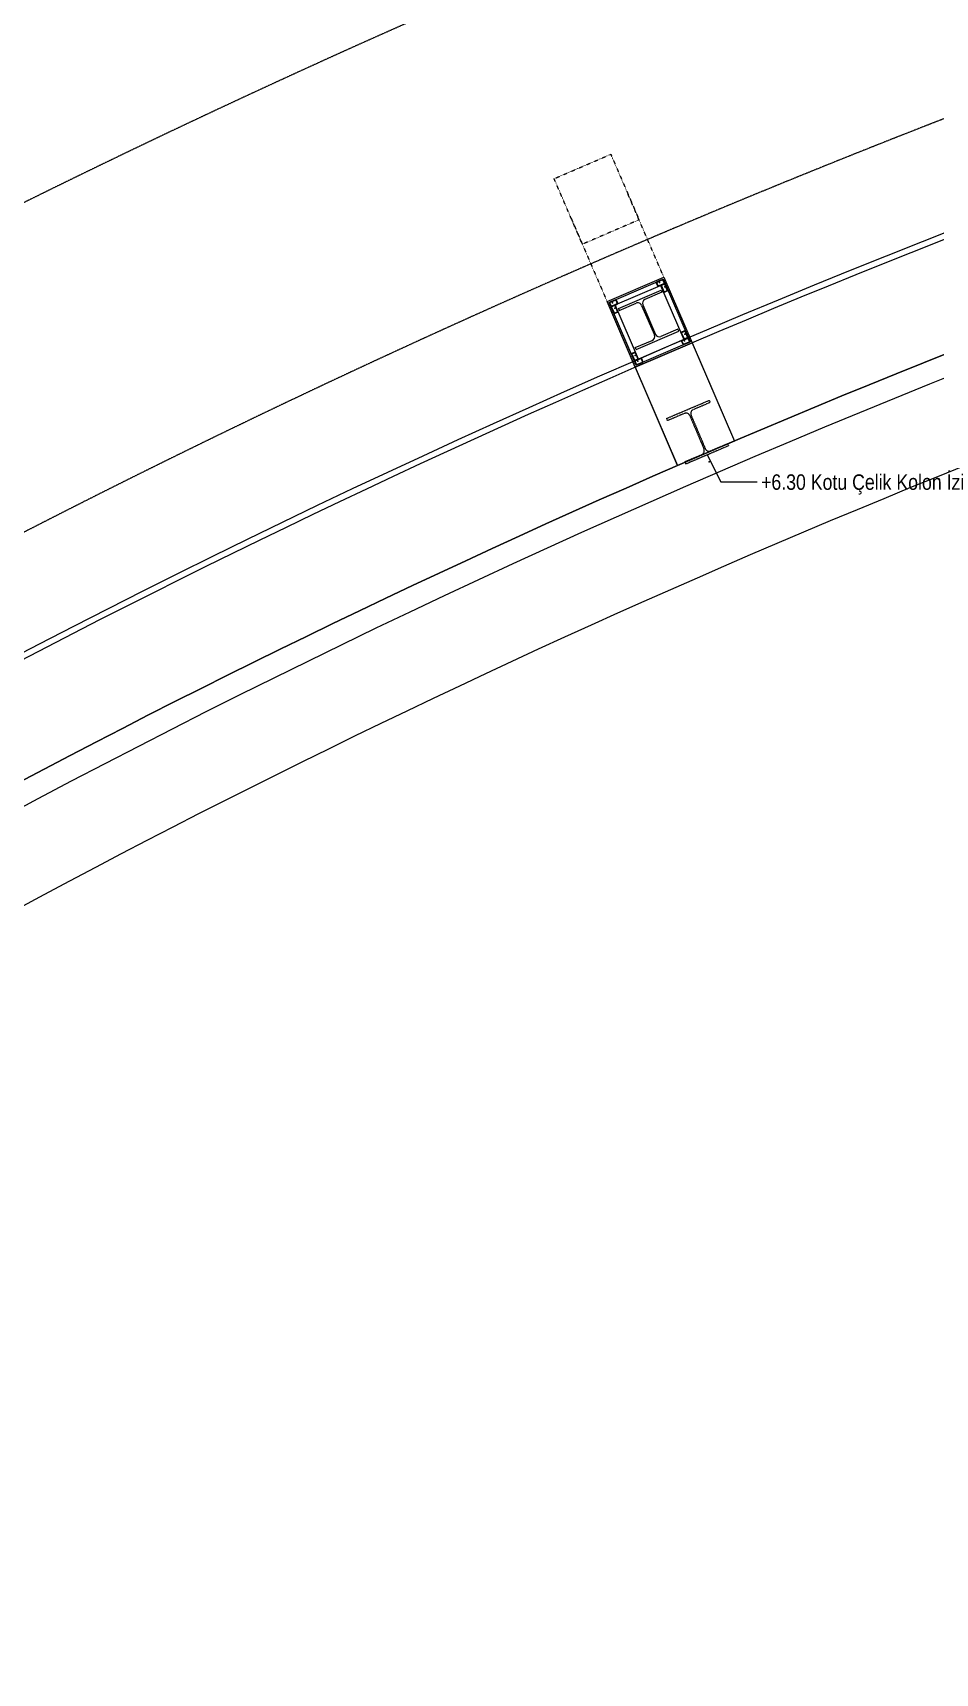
# Model space of a CAD drawing. Extents: x -2749 to 23780, y -1311 to 8245.
# Drawn here: x 7813 to 8397, y 646 to 1707 of the extents above; entities that cross this region are included whole.
import ezdxf

# ---------------------------------------------------------------- set-up
doc = ezdxf.new("R2010")
doc.units = 0
doc.header["$MEASUREMENT"] = 0
doc.linetypes.add('DOT2', pattern=[0.125, 0, -0.125])
doc.linetypes.add('HIDDEN', pattern=[0.375, 0.25, -0.125])
doc.layers.get('0').update_dxf_attribs({"color": 9, "lineweight": 9})
for name, color, linetype, lineweight in [('06D', 9, 'Continuous', 9), ('10', 9, 'Continuous', 9), ('11', 9, 'Continuous', 9), ('20', 9, 'DOT2', 9), ('21', 9, 'Continuous', 9), ('35', 9, 'Continuous', 9), ('40', 9, 'Continuous', 9), ('40B', 9, 'Continuous', 9)]:
    doc.layers.add(name, color=color, linetype=linetype, lineweight=lineweight)
doc.styles.add('MuuM_TEXT-STANDART', font='ARIALN.TTF')

# ---------------------------------------------------------------- blocks, each defined once
blk = doc.blocks.new('prf-300')
at = {"linetype": 'Continuous'}
for p, q in [((0, 29), (30, 29)), ((0, 29), (0, 27.6)), ((0, 27.6), (11.9, 27.6)), ((14.6, 24.9), (14.6, 4.1)), ((15.4, 24.9), (15.4, 4.1)), ((30, 27.6), (18.1, 27.6)), ((30, 29), (30, 27.6)), ((0, 1.4), (11.9, 1.4)), ((0, 0), (0, 1.4)), ((30, 1.4), (18.1, 1.4)), ((30, 0), (30, 1.4)), ((0, 0), (30, 0))]:
    blk.add_line(p, q, dxfattribs=at)
for centre, start, end in [((11.9, 24.9), 0, 90), ((18.1, 24.9), 90, 180), ((11.9, 4.1), 270, 0), ((18.1, 4.1), 180, 270)]:
    blk.add_arc(centre, 2.7, start, end, dxfattribs=at)
blk = doc.blocks.new('prf 3x5')
for points in [[(-2, -1.5), (2, -1.5, 0.414214), (2.5, -1), (2.5, 1, 0.414214), (2, 1.5), (-2, 1.5, 0.414214), (-2.5, 1), (-2.5, -1, 0.414214)], [(-2, -1.2), (2, -1.2, 0.414214), (2.2, -1), (2.2, 1, 0.414214), (2, 1.2), (-2, 1.2, 0.414214), (-2.2, 1), (-2.2, -1, 0.414214)]]:
    blk.add_lwpolyline(points, format="xyb", close=True)
at = {"color": 252}
blk.add_point((-0.5, 0.5), dxfattribs=at)
blk = doc.blocks.new('p-kolon-eğri-2')
at = {"layer": '06D', "linetype": 'HIDDEN', "lineweight": 0}
for p, q in [((72.8, -155.1), (100.4, -143.4)), ((101, -144.8), (90.1, -149.4)), ((100.4, -143.4), (101, -144.8)), ((73.4, -156.5), (72.8, -155.1)), ((84.3, -151.9), (73.4, -156.5)), ((87.8, -153.3), (97, -175)), ((88.6, -153), (97.8, -174.6)), ((84.6, -183.1), (95.6, -178.5)), ((112.9, -172.8), (85.3, -184.6)), ((101.4, -176), (112.3, -171.4)), ((112.3, -171.4), (112.9, -172.8)), ((85.3, -184.6), (84.6, -183.1))]:
    blk.add_line(p, q, dxfattribs=at)
at = {"layer": '06D'}
blk.add_lwpolyline([(54.6, -116.7), (39.5, -81.6), (68.9, -69), (84, -104)], close=True, dxfattribs=at)
for points in [[(89.3, -106.1), (116.8, -169.9)], [(52.5, -122), (79.8, -185.5)]]:
    blk.add_lwpolyline(points, dxfattribs=at)
at = {"layer": '06D', "linetype": 'HIDDEN', "lineweight": 0}
for centre, start, end in [((85.3, -154.4), 22.975, 112.975), ((91.1, -151.9), 112.975, 202.975), ((94.5, -176), 292.975, 22.975), ((100.3, -173.6), 202.975, 292.975)]:
    blk.add_arc(centre, 2.7, start, end, dxfattribs=at)
blk.add_point((100.4, -183.1), dxfattribs=at)
at = {"layer": '11'}
for points in [[(52.5, -122), (34.3, -79.5), (71, -63.7), (89.3, -106.1)], [(53.1, -120.6), (35.6, -80.1), (70.5, -65), (88, -105.6)]]:
    blk.add_lwpolyline(points, close=True, dxfattribs=at)
blk.add_lwpolyline([(52.5, -122), (89.3, -106.1)], dxfattribs=at)
at = {"layer": '20'}
blk.add_lwpolyline([(0, 0), (36.7, 15.8), (55, -26.6), (18.3, -42.4)], close=True, dxfattribs=at)
for points in [[(71, -63.7), (47.2, -8.6)], [(10.5, -24.4), (34.3, -79.5)]]:
    blk.add_lwpolyline(points, dxfattribs=at)
at = {"layer": '40'}
blk.add_lwpolyline([(71, -63.7), (116.8, -169.9), (79.8, -185.5), (34.3, -79.5)], close=True, dxfattribs=at)
at = {"layer": '10', "linetype": 'Continuous', "rotation": 23.31197227258336}
blk.add_blockref('prf-300', (53.1, -110.6), dxfattribs=at)
at = {"layer": '10'}
for p, rotation in [((68.8, -67.4), 23.29427194047105), ((71.3, -70.7), 293.294271940471), ((38.5, -80.5), 23.29427194047105), ((39.1, -84.5), 293.294271940471), ((84.4, -101.2), 293.294271940471), ((85.1, -105.2), 23.29427194047105), ((52.3, -115), 293.294271940471), ((54.8, -118.3), 23.29427194047105)]:
    blk.add_blockref('prf 3x5', p, dxfattribs=dict(at, rotation=rotation))
blk = doc.blocks.new('1.KAT PLANI')
at = {"layer": '20', "linetype": 'HIDDEN', "lineweight": 0}
blk.add_lwpolyline([(7497.5, 1433.2, -0.101512), (9968.7, 2228.5, -0.101512)], format="xyb", dxfattribs=at)
at = {"layer": '21'}
blk.add_lwpolyline([(8249.2, 1434.3), (8258.2, 1416.4), (8281.7, 1416.4)], dxfattribs=at)
at = {"layer": '40'}
for points in [[(7024.1, 821.2, -0.130719), (9996.9, 1970.7, -0.130719)], [(7669.5, 1227.8, -0.099521), (9997.3, 1966.8, -0.099521)], [(7737.8, 1104.5, -0.099521), (10012.6, 1826.7, -0.099521)]]:
    blk.add_lwpolyline(points, format="xyb", dxfattribs=at)
blk.add_lwpolyline([(9868.1, 347), (9774.9, 347), (9765.3, 328.2), (9765.3, 326.1), (7108.6, 326.1), (7108.6, 704.1), (7109.4, 704.1, -0.030791), (7737.8, 1104.5), (7703.1, 1167.2, -0.099521), (10004.8, 1897.9), (10012.6, 1826.7, -0.029535), (10726.4, 1862.4), (10726.4, 1862.4), (10726.4, 907.3), (10705.5, 907.3), (10705.5, 826, 0.264688)], format="xyb", close=True, dxfattribs=at)
at = {"layer": '40B'}
for points in [[(7492.8, 1179.7, -0.007125), (7647.2, 1268.1), (7703.1, 1167.2, -0.099521), (10004.8, 1897.9), (9998.8, 1953), (10003.8, 1953.5), (9973, 2235), (10477.5, 2235), (10477.5, 2372.5), (10145, 2372.5), (10145, 2365), (8530.5, 2365), (8530.5, 2825), (7900, 2825), (7900, 1845), (7900, 1837.5), (7492.5, 1837.5)], [(7107.5, 770.1, -0.130102), (10006.4, 1883.9), (9994.7, 1990.8, -0.029312), (10727.4, 2027.6), (10727.5, 916.4, 0.271408), (9762.5, 325), (7107.5, 325)], [(10004.8, 1897.9), (10012.6, 1826.7, -0.029535), (10726.4, 1862.4), (10730.2, 1862.4), (10730.2, 907.2), (10727.5, 907.2), (10727.5, 826), (10705.5, 826, 0.264688), (9868.1, 347), (9868.1, 325), (7104.8, 325), (7104.8, 861.4), (7110.9, 861.4, -0.029998), (7676.2, 1215.6), (7703.1, 1167.2, -0.099521)]]:
    blk.add_lwpolyline(points, format="xyb", close=True, dxfattribs=at)
blk.add_blockref('p-kolon-eğri-2', (8150.3, 1612.5))
at = {"layer": '21', "style": 'MuuM_TEXT-STANDART'}
blk.add_text('+6.30 Kotu Çelik Kolon İzi ', height=10, dxfattribs=at).set_placement((8284.2, 1411.2))

msp = doc.modelspace()

# ---------------------------------------------------------------- linework, layer by layer
at = {"layer": '20', "linetype": 'HIDDEN'}
msp.add_lwpolyline([(7129.5, 979.8, -0.152644), (10705.5, 2076.2, -0.10573)], format="xyb", dxfattribs=at)
at = {"layer": '35'}
msp.add_lwpolyline([(10004.8, 1897.9, 0.099521), (7703.1, 1167.2), (7703.1, 1167.2), (7647.2, 1268.1, 0.006902), (7497.6, 1182.6), (7497.6, 1835), (7909.5, 1835), (7909.5, 2075), (7894.5, 2075), (7894.5, 2325), (7909.5, 2325), (7909.5, 2483.5), (7895.4, 2489.8), (7892.5, 2489.8), (7892.5, 2570.2), (7895.5, 2570.2), (7909.5, 2576.5), (7909.5, 2652), (7890.5, 2652), (7890.5, 2768), (7909.5, 2768), (7909.5, 2803), (8525.5, 2803)], format="xyb", dxfattribs=at)

# ---------------------------------------------------------------- block references
at = {"layer": '06D'}
msp.add_blockref('1.KAT PLANI', (0, 0), dxfattribs=at)

doc.saveas('drawing.dxf')
